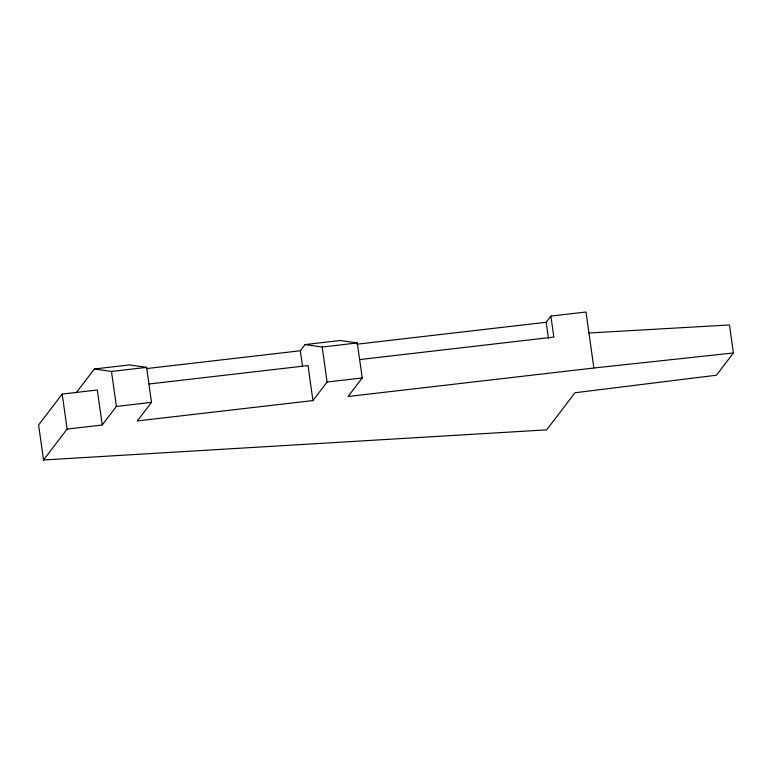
<?xml version="1.0" encoding="UTF-8"?>
<svg xmlns="http://www.w3.org/2000/svg" width="772" height="772" viewBox="0 0 772 772"><rect width="100%" height="100%" fill="white"/><g stroke="black" fill="none" stroke-linecap="round" stroke-linejoin="round"><path stroke-width="1.16" d="M43.522 459.987L67.116 429.068L102.232 424.996L97.311 389.995L62.194 394.067L38.6 424.996L43.522 459.987L546.682 429.85L574.995 392.745L716.406 375.221L733.4 352.958L729.463 324.964L588.959 333.012M76.331 392.63L94.367 368.997L129.484 364.924L146.593 367.375L151.505 402.366L137.348 420.923L312.94 400.572L327.096 382.015L322.175 347.024L305.065 344.573L300.347 350.758L302.479 365.928M102.232 424.996L116.389 406.439L111.477 371.448L94.367 368.997M305.065 344.573L340.182 340.5L357.291 342.951L362.213 377.942L348.056 396.499L593.871 368.003L733.4 352.958M548.467 338.599L546.171 322.262L550.89 316.076L586.006 312.013L593.871 368.003M111.477 371.448L146.593 367.375M322.175 347.024L357.291 342.951M146.265 368.62L300.347 350.758M357.011 344.187L546.171 322.262M149.15 383.993L308.018 365.571L312.94 400.572M359.897 359.559L553.842 337.075L550.89 316.076M116.389 406.439L151.505 402.366M327.096 382.015L362.213 377.942M62.194 394.067L67.116 429.068"/></g></svg>
